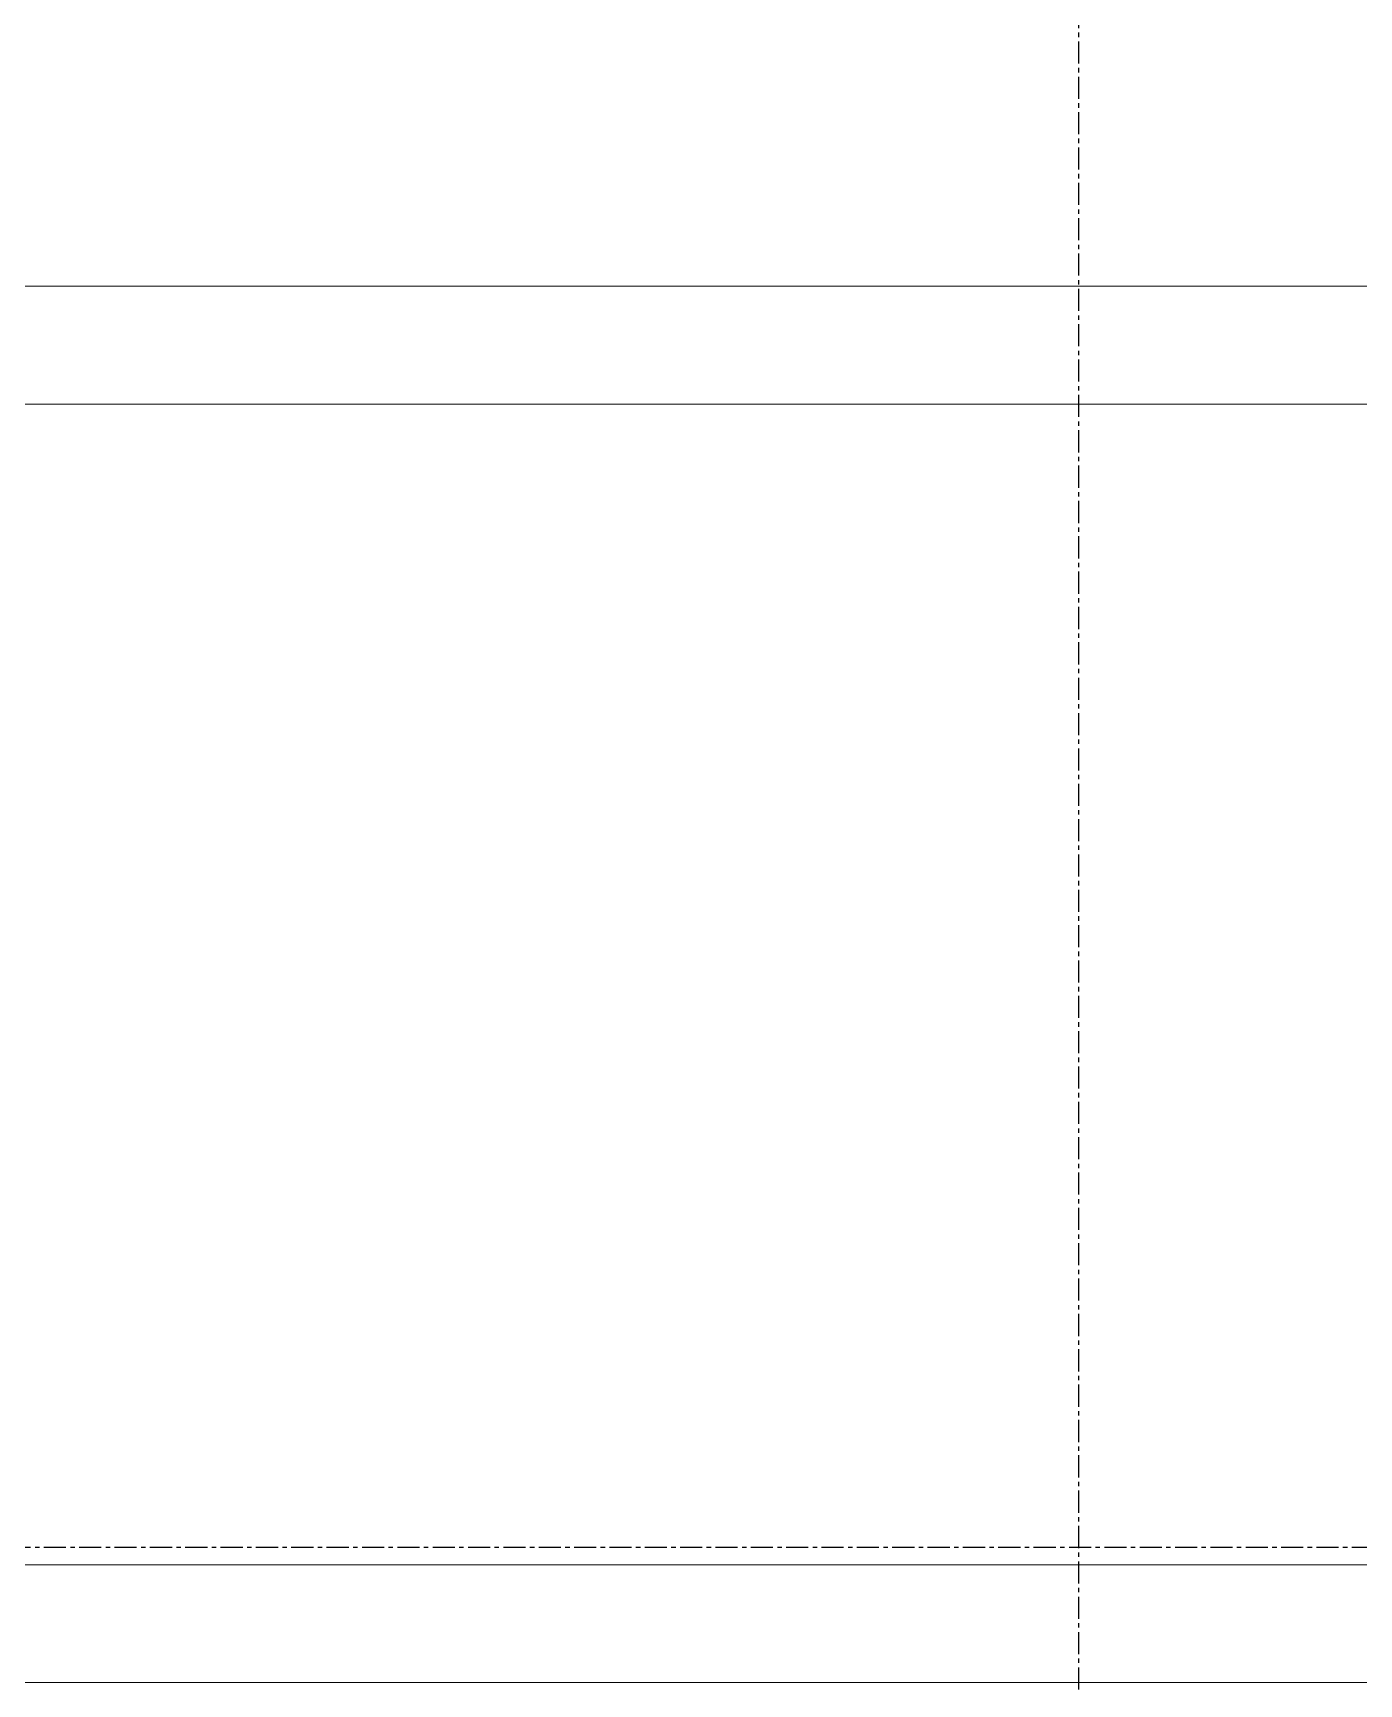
# Model space of a CAD drawing. Header units: millimetres. Extents: x -187664 to 435448, y -313239 to 299894.
# Drawn here: x 40190 to 42441, y -82176 to -79374 of the extents above; entities that cross this region are included whole.
import ezdxf

# ---------------------------------------------------------------- set-up
doc = ezdxf.new("R2010")
doc.units = ezdxf.units.MM
doc.linetypes.add('CENTER', pattern=[2, 1.25, -0.25, 0.25, -0.25])
doc.linetypes.add('XKITLINE00', pattern=[0])
doc.layers.add('000 - EXISTING_CONCRETE_MAIN_COLOR_1', color=7, linetype='Continuous')

# ---------------------------------------------------------------- blocks, each defined once
blk = doc.blocks.new('*A10181003')
at = {"layer": '000 - EXISTING_CONCRETE_MAIN_COLOR_1', "color": 7, "linetype": 'XKITLINE00', "lineweight": 0}
for p, q in [((325.48, 181.703982), (373.48, 181.703982)), ((325.48, 180.103982), (373.48, 180.103982))]:
    blk.add_line(p, q, dxfattribs=at)
blk = doc.blocks.new('*A10191004')
at = {"layer": '000 - EXISTING_CONCRETE_MAIN_COLOR_1', "color": 7, "linetype": 'XKITLINE00', "lineweight": 0}
for p, q in [((325.48, 164.344025), (373.479977, 164.344025)), ((325.48, 162.744025), (373.479977, 162.744025))]:
    blk.add_line(p, q, dxfattribs=at)

msp = doc.modelspace()

# ---------------------------------------------------------------- linework, layer by layer
at = {"color": 7, "linetype": 'CENTER', "ltscale": 30}
for p, q in [((41964.558, -77648.229), (41964.558, -89020.435)), ((15908.532, -81943.924), (46932.879, -81943.924))]:
    msp.add_line(p, q, dxfattribs=at)

# ---------------------------------------------------------------- block references
at = {"color": 7, "lineweight": 0, "xscale": 125, "yscale": 125, "zscale": 125}
for name in ['*A10181003', '*A10191004']:
    msp.add_blockref(name, (-1870.442, -102516.924), dxfattribs=at)

doc.saveas('drawing.dxf')
